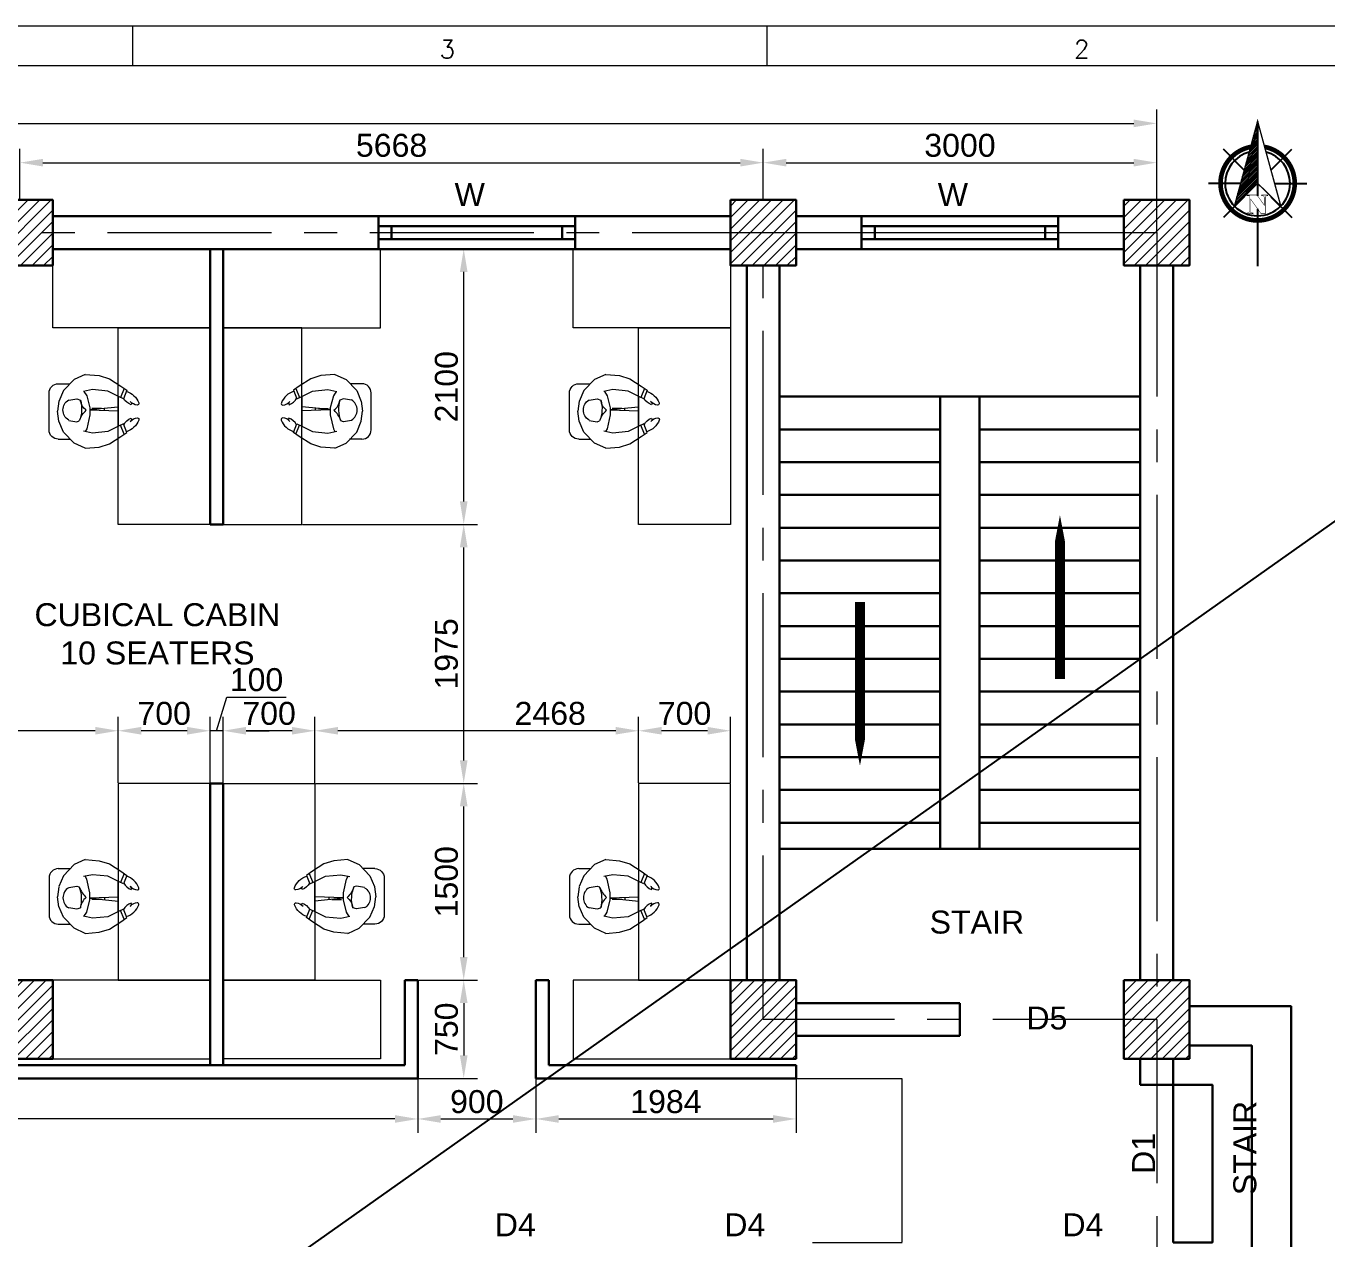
# Model space of a CAD drawing. Header units: millimetres. Extents: x 131588 to 161213, y -145881 to -124325.
# Drawn here: x 145288 to 155208, y -133575 to -124325 of the extents above; entities that cross this region are included whole.
import ezdxf
from ezdxf.enums import TextEntityAlignment as Align

# ---------------------------------------------------------------- set-up
doc = ezdxf.new("R2010")
doc.units = ezdxf.units.MM
doc.header["$MEASUREMENT"] = 0
doc.linetypes.add('CENTER', pattern=[2, 1.25, -0.25, 0.25, -0.25])
doc.layers.get('0').update_dxf_attribs({"color": 255, "lineweight": 25})
for name, color, linetype, lineweight in [('AM_5', 3, 'Continuous', 15), ('CEN-1', 1, 'CENTER', 18), ('DIM', 7, 'Continuous', 20), ('DIMLINE', 10, 'Continuous', 18), ('MAIN', 3, 'Continuous', 30), ('MAIN-4', 6, 'Continuous', 30), ('SEC', 253, 'Continuous', 15), ('TEXT', 4, 'Continuous', 13), ('TEXT-1', 7, 'Continuous', 20)]:
    doc.layers.add(name, color=color, linetype=linetype, lineweight=lineweight)
doc.layers.add('ceco.net 1', color=7, linetype='Continuous')
doc.layers.add('H', color=7, linetype='Continuous')
doc.styles.add('ROMANS', font='romans.shx')
doc.styles.get("Standard").update_dxf_attribs({"font": ''})
doc.styles.get('Standard').set_extended_font_data('Arial')
doc.dimstyles.new('DIM-50', dxfattribs={"dimscale": 50, "dimtxt": 2.5, "dimasz": 2.5, "dimexe": 1.5, "dimexo": 0.05, "dimgap": 0.6, "dimtad": 1, "dimzin": 9, "dimdsep": 46, "dimtxsty": 'Standard', "dimcen": 0, "dimclrd": 32, "dimclre": 32, "dimadec": 0, "dimazin": 0, "dimtp": 0.1, "dimtm": 0.1, "dimtfac": 0.71, "dimtofl": 0, "dimtmove": 1, "dimatfit": 3, "dimfxl": 1, "dimtolj": 1, "dimtzin": 7, "dimlwd": -1, "dimlwe": -1, "dimarcsym": 1})
doc.dimstyles.new('DIM-50$0', dxfattribs={"dimscale": 50, "dimtxt": 2.5, "dimasz": 2.5, "dimexe": 1.5, "dimexo": 0.05, "dimgap": 0.6, "dimtad": 1, "dimzin": 9, "dimdsep": 46, "dimtxsty": 'Standard', "dimcen": 0, "dimclrd": 32, "dimclre": 32, "dimadec": 0, "dimazin": 0, "dimtp": 0.1, "dimtm": 0.1, "dimtfac": 0.71, "dimtofl": 0, "dimtmove": 1, "dimatfit": 3, "dimfxl": 1, "dimtolj": 1, "dimtzin": 7, "dimlwd": -1, "dimlwe": -1, "dimarcsym": 1})

# ---------------------------------------------------------------- blocks, each defined once
blk = doc.blocks.new('rr')
at = {"layer": 'TEXT', "color": 7}
for p, q in [((298235, -105548.2), (298149.9, -105587.7)), ((298235, -105548.2), (298341.6, -105557.9)), ((298029.1, -105617.9), (298123, -105617.9)), ((298149.9, -105587.7), (298068.3, -105672.4)), ((298341.6, -105557.9), (298418.6, -105581.4)), ((298418.6, -105581.4), (298506.5, -105637.9)), ((298506.5, -105637.9), (298550.5, -105669.3)), ((297958.6, -105688.4), (297958.6, -105970.4)), ((298068.3, -105672.4), (298033.7, -105754.1)), ((298289.8, -105664.6), (298220.6, -105678.7)), ((298246.6, -105697.8), (298234.7, -105675.9)), ((298270.2, -105803), (298246.6, -105697.8)), ((298406, -105675.6), (298289.8, -105664.6)), ((298487.7, -105716.4), (298406, -105675.6)), ((298486.5, -105944.6), (298486.5, -105715.8)), ((298525.4, -105733.7), (298487.7, -105716.4)), ((298532, -105656.1), (298504, -105723.9)), ((298550.5, -105669.3), (298525.4, -105733.7)), ((298033.7, -105756.4), (298023.5, -105832.5)), ((298033.7, -105908.6), (298023.5, -105832.5)), ((298108.2, -105761), (298170.1, -105750.9)), ((298170.1, -105750.9), (298189.2, -105757.2)), ((298270.2, -105856.3), (298270.2, -105803)), ((298270.2, -105841.1), (298486.5, -105833.1)), ((298270.2, -105843.2), (298486.5, -105865.6)), ((298381.6, -105837), (298381.6, -105854.8)), ((298068.3, -105987.9), (298033.7, -105906.3)), ((298108.2, -105915.2), (298170.1, -105925.3)), ((298170.1, -105925.3), (298197.6, -105916.1)), ((298246.6, -105948.9), (298270.2, -105856.3)), ((298358.6, -105852.9), (298285, -105852.9)), ((298487.7, -105944), (298406, -105984.8)), ((298525.4, -105926.7), (298487.7, -105944)), ((298532, -106004.3), (298504, -105936.5)), ((298550.5, -105991.1), (298525.4, -105926.7)), ((298029.1, -106040.8), (298117, -106040.8)), ((298150, -106072.7), (298068.3, -105987.9)), ((298289.8, -105995.8), (298220.6, -105981.7)), ((298224.9, -105982.5), (298246.6, -105948.9)), ((298406, -105984.8), (298289.8, -105995.8)), ((298418.6, -106079), (298506.5, -106022.5)), ((298506.5, -106022.5), (298550.5, -105991.1)), ((298235, -106112.1), (298150, -106072.7)), ((298235, -106112.1), (298341.6, -106102.5)), ((298341.6, -106102.5), (298418.6, -106079))]:
    blk.add_line(p, q, dxfattribs=at)
for centre, major_axis, start_param, end_param in [((298029.1, -105688.4), (49.8, 49.8), 0.785398, 2.356194), ((298619.9, -105679.3), (73.6, 73.6), 2.838638, 3.585677), ((298505.1, -105816.7), (104.9, 104.9), -0.421869, 0.489767), ((298154.8, -105840.4), (63.7, -63.7), 2.898963, 4.955018), ((297965.9, -105848.8), (170.6, 170.6), -1.068373, -0.39635), ((298370.9, -105697.4), (135.1, 135.1), 2.703582, 3.183333), ((298314.8, -105930.8), (83.5, 83.5), 1.454362, 2.231901), ((298571.7, -105768), (11.6, 11.6), -1.392775, 0.371356), ((298637.4, -105702), (55.2, 55.2), 3.067512, 3.856448), ((298632.8, -105768.2), (8.31, 8.31), 3.856448, 5.861316), ((298619, -105978.6), (73.6, -73.6), 2.697508, 3.444547), ((298504.2, -105841.1), (104.9, -104.9), 5.793418, 6.705054), ((298636.5, -105955.9), (55.2, -55.2), 2.426738, 3.215673), ((298570.7, -105889.9), (11.6, -11.6), 5.911829, 7.67596), ((298631.8, -105889.7), (8.31, -8.31), 0.421869, 2.426738), ((298029.1, -105970.4), (49.8, -49.8), 3.926991, 5.497787)]:
    blk.add_ellipse(centre, major_axis=major_axis, ratio=1, start_param=start_param, end_param=end_param, dxfattribs=at)
blk = doc.blocks.new('*D451')
at = {"layer": 'Defpoints', "color": 0, "ltscale": 100, "transparency": 16777216}
for p in [(150909.6, -125367.5), (145241.6, -125651.1), (150909.6, -125651.1)]:
    blk.add_point(p, dxfattribs=at)
at = {"layer": 'DIMLINE', "color": 32, "linetype": 'ByBlock', "ltscale": 100, "transparency": 16777216}
for p, q in [((145241.6, -125647.6), (145241.6, -125262.5)), ((150909.6, -125647.6), (150909.6, -125262.5)), ((145416.6, -125367.5), (150734.6, -125367.5))]:
    blk.add_line(p, q, dxfattribs=at)
at = {"layer": 'DIMLINE', "color": 32, "ltscale": 100, "transparency": 16777216}
for points in [[(145416.6, -125338.3), (145416.6, -125396.6), (145241.6, -125367.5)], [(150734.6, -125338.3), (150734.6, -125396.6), (150909.6, -125367.5)]]:
    blk.add_solid(points, dxfattribs=at)
at = {"layer": 'DIMLINE', "color": 0, "ltscale": 100, "transparency": 16777216, "insert": (148075.6, -125236.1), "char_height": 175, "attachment_point": 5}
blk.add_mtext('\\A1;5668', dxfattribs=at)
blk = doc.blocks.new('*D452')
at = {"layer": 'Defpoints', "color": 0, "ltscale": 100, "transparency": 16777216}
for p in [(153909.6, -125367.5), (150909.6, -125651.1), (153909.6, -125651.1)]:
    blk.add_point(p, dxfattribs=at)
at = {"layer": 'DIMLINE', "color": 32, "linetype": 'ByBlock', "ltscale": 100, "transparency": 16777216}
for p, q in [((150909.6, -125647.6), (150909.6, -125262.5)), ((153909.6, -125647.6), (153909.6, -125262.5)), ((151084.6, -125367.5), (153734.6, -125367.5))]:
    blk.add_line(p, q, dxfattribs=at)
at = {"layer": 'DIMLINE', "color": 32, "ltscale": 100, "transparency": 16777216}
for points in [[(151084.6, -125338.3), (151084.6, -125396.6), (150909.6, -125367.5)], [(153734.6, -125338.3), (153734.6, -125396.6), (153909.6, -125367.5)]]:
    blk.add_solid(points, dxfattribs=at)
at = {"layer": 'DIMLINE', "color": 0, "ltscale": 100, "transparency": 16777216, "insert": (152409.6, -125236.1), "char_height": 175, "attachment_point": 5}
blk.add_mtext('\\A1;3000', dxfattribs=at)
blk = doc.blocks.new('A4 SHEET')
at = {"layer": 'DIM'}
for p, q in [((15345.06, 1232.71), (13489.34, 1232.71)), ((14417.2, 1232.71), (14417.2, 1213.41)), ((14726.49, 1232.71), (14726.49, 1213.41)), ((13509.22, 1213.41), (15322.97, 1213.41))]:
    blk.add_line(p, q, dxfattribs=at)
at = {"layer": 'DIM', "style": 'ROMANS'}
for s, p in [('3', (14566.9, 1214.33)), ('2', (14876.18, 1214.33))]:
    blk.add_text(s, height=8.84, dxfattribs=at).set_placement(p, align=Align.BOTTOM_LEFT)
blk = doc.blocks.new('*D470')
at = {"layer": 'Defpoints', "color": 0, "ltscale": 100, "transparency": 16777216}
for p in [(153909.6, -125068.1), (133909.6, -125901.1), (153909.6, -125901.1)]:
    blk.add_point(p, dxfattribs=at)
at = {"layer": 'DIMLINE', "color": 32, "linetype": 'ByBlock', "ltscale": 100, "transparency": 16777216}
for p, q in [((133909.6, -125897.6), (133909.6, -124963.1)), ((153909.6, -125897.6), (153909.6, -124963.1)), ((134084.6, -125068.1), (153734.6, -125068.1))]:
    blk.add_line(p, q, dxfattribs=at)
at = {"layer": 'DIMLINE', "color": 32, "ltscale": 100, "transparency": 16777216}
for points in [[(134084.6, -125038.9), (134084.6, -125097.2), (133909.6, -125068.1)], [(153734.6, -125038.9), (153734.6, -125097.2), (153909.6, -125068.1)]]:
    blk.add_solid(points, dxfattribs=at)
at = {"layer": 'DIMLINE', "color": 0, "ltscale": 100, "transparency": 16777216, "insert": (143909.6, -124936.7), "char_height": 175, "attachment_point": 5}
blk.add_mtext('\\A1;20000', dxfattribs=at)
blk = doc.blocks.new('*X448')
at = {"color": 0}
for p, q in [((147.35, -409.49), (147.62, -409.23)), ((147.55, -408.76), (147.62, -408.7)), ((146.36, -413.14), (147.62, -411.88)), ((146.55, -412.41), (147.62, -411.35)), ((146.75, -411.68), (147.62, -410.82)), ((146.95, -410.95), (147.62, -410.29)), ((147.15, -410.22), (147.62, -409.76)), ((145.16, -417.52), (147.62, -415.06)), ((145.36, -416.79), (147.62, -414.53)), ((145.56, -416.06), (147.62, -414)), ((145.76, -415.33), (147.62, -413.47)), ((145.96, -414.6), (147.62, -412.94)), ((146.16, -413.87), (147.62, -412.41)), ((144.16, -421.17), (147.62, -417.71)), ((144.36, -420.44), (147.62, -417.18)), ((144.56, -419.71), (147.62, -416.65)), ((144.76, -418.98), (147.62, -416.12)), ((144.96, -418.25), (147.62, -415.59)), ((143.16, -424.82), (147.62, -420.36)), ((143.36, -424.09), (147.62, -419.83)), ((143.56, -423.36), (147.62, -419.3)), ((143.76, -422.63), (147.62, -418.77)), ((143.96, -421.9), (147.62, -418.24)), ((142.76, -426.28), (147.62, -421.42)), ((142.96, -425.55), (147.62, -420.89))]:
    blk.add_line(p, q, dxfattribs=at)
blk = doc.blocks.new('*D489')
at = {"layer": 'Defpoints', "color": 0, "ltscale": 100, "transparency": 16777216}
for p in [(148275.6, -132351.1), (149175.6, -132351.1), (149175.6, -132660.2)]:
    blk.add_point(p, dxfattribs=at)
at = {"layer": 'DIMLINE', "color": 32, "linetype": 'ByBlock', "ltscale": 100, "transparency": 16777216}
for p, q in [((148275.6, -132354.6), (148275.6, -132765.2)), ((149175.6, -132354.6), (149175.6, -132765.2)), ((148450.6, -132660.2), (149000.6, -132660.2))]:
    blk.add_line(p, q, dxfattribs=at)
at = {"layer": 'DIMLINE', "color": 32, "ltscale": 100, "transparency": 16777216}
for points in [[(148450.6, -132631.1), (148450.6, -132689.4), (148275.6, -132660.2)], [(149000.6, -132631.1), (149000.6, -132689.4), (149175.6, -132660.2)]]:
    blk.add_solid(points, dxfattribs=at)
at = {"layer": 'DIMLINE', "color": 0, "ltscale": 100, "transparency": 16777216, "insert": (148725.6, -132528.9), "char_height": 175, "attachment_point": 5}
blk.add_mtext('\\A1;900', dxfattribs=at)
blk = doc.blocks.new('*D493')
at = {"layer": 'Defpoints', "color": 0, "ltscale": 100, "transparency": 16777216}
for p in [(148275.6, -131601.1), (148275.6, -132351.1), (148625.7, -132351.1)]:
    blk.add_point(p, dxfattribs=at)
at = {"layer": 'DIMLINE', "color": 32, "linetype": 'ByBlock', "ltscale": 100, "transparency": 16777216}
for p, q in [((148279.1, -131601.1), (148730.7, -131601.1)), ((148625.7, -131776.1), (148625.7, -132176.1)), ((148279.1, -132351.1), (148730.7, -132351.1))]:
    blk.add_line(p, q, dxfattribs=at)
at = {"layer": 'DIMLINE', "color": 32, "ltscale": 100, "transparency": 16777216}
for points in [[(148596.5, -131776.1), (148654.8, -131776.1), (148625.7, -131601.1)], [(148596.5, -132176.1), (148654.8, -132176.1), (148625.7, -132351.1)]]:
    blk.add_solid(points, dxfattribs=at)
at = {"layer": 'DIMLINE', "color": 0, "ltscale": 100, "transparency": 16777216, "insert": (148494.3, -131976.1), "char_height": 175, "attachment_point": 5, "rotation": 90}
blk.add_mtext('\\A1;750', dxfattribs=at)
blk = doc.blocks.new('*D494')
at = {"layer": 'Defpoints', "color": 0, "ltscale": 100, "transparency": 16777216}
for p in [(149175.6, -132351.1), (151159.6, -132351.1), (151159.6, -132660.2)]:
    blk.add_point(p, dxfattribs=at)
at = {"layer": 'DIMLINE', "color": 32, "linetype": 'ByBlock', "ltscale": 100, "transparency": 16777216}
for p, q in [((149175.6, -132354.6), (149175.6, -132765.2)), ((151159.6, -132354.6), (151159.6, -132765.2)), ((149350.6, -132660.2), (150984.6, -132660.2))]:
    blk.add_line(p, q, dxfattribs=at)
at = {"layer": 'DIMLINE', "color": 32, "ltscale": 100, "transparency": 16777216}
for points in [[(149350.6, -132631.1), (149350.6, -132689.4), (149175.6, -132660.2)], [(150984.6, -132631.1), (150984.6, -132689.4), (151159.6, -132660.2)]]:
    blk.add_solid(points, dxfattribs=at)
at = {"layer": 'DIMLINE', "color": 0, "ltscale": 100, "transparency": 16777216, "insert": (150167.6, -132528.9), "char_height": 175, "attachment_point": 5}
blk.add_mtext('\\A1;1984', dxfattribs=at)
blk = doc.blocks.new('*D495')
at = {"layer": 'Defpoints', "color": 0, "ltscale": 100, "transparency": 16777216}
for p in [(141025.6, -132353.3), (148275.6, -132351.1), (141025.6, -132660.2)]:
    blk.add_point(p, dxfattribs=at)
at = {"layer": 'DIMLINE', "color": 32, "linetype": 'ByBlock', "ltscale": 100, "transparency": 16777216}
for p, q in [((141025.6, -132356.8), (141025.6, -132765.2)), ((148275.6, -132354.6), (148275.6, -132765.2)), ((148100.6, -132660.2), (141200.6, -132660.2))]:
    blk.add_line(p, q, dxfattribs=at)
at = {"layer": 'DIMLINE', "color": 32, "ltscale": 100, "transparency": 16777216}
for points in [[(141200.6, -132631.1), (141200.6, -132689.4), (141025.6, -132660.2)], [(148100.6, -132631.1), (148100.6, -132689.4), (148275.6, -132660.2)]]:
    blk.add_solid(points, dxfattribs=at)
at = {"layer": 'DIMLINE', "color": 0, "ltscale": 100, "transparency": 16777216, "insert": (144650.6, -132528.9), "char_height": 175, "attachment_point": 5}
blk.add_mtext('\\A1;7250', dxfattribs=at)
blk = doc.blocks.new('*D497')
at = {"layer": 'Defpoints', "color": 0, "ltscale": 100, "transparency": 16777216}
for p in [(149959.6, -129699.7), (149959.6, -130101.1), (150659.6, -130101.1)]:
    blk.add_point(p, dxfattribs=at)
at = {"layer": 'DIMLINE', "color": 32, "linetype": 'ByBlock', "ltscale": 100, "transparency": 16777216}
for p, q in [((149959.6, -130097.6), (149959.6, -129594.7)), ((150659.6, -130097.6), (150659.6, -129594.7)), ((150484.6, -129699.7), (150134.6, -129699.7))]:
    blk.add_line(p, q, dxfattribs=at)
at = {"layer": 'DIMLINE', "color": 32, "ltscale": 100, "transparency": 16777216}
for points in [[(150134.6, -129670.5), (150134.6, -129728.8), (149959.6, -129699.7)], [(150484.6, -129670.5), (150484.6, -129728.8), (150659.6, -129699.7)]]:
    blk.add_solid(points, dxfattribs=at)
at = {"layer": 'DIMLINE', "color": 0, "ltscale": 100, "transparency": 16777216, "insert": (150309.6, -129568.3), "char_height": 175, "attachment_point": 5}
blk.add_mtext('\\A1;700', dxfattribs=at)
blk = doc.blocks.new('*D498')
at = {"layer": 'Defpoints', "color": 0, "ltscale": 100, "transparency": 16777216}
for p in [(147491.6, -129699.7), (147491.6, -130101.1), (149959.6, -130101.1)]:
    blk.add_point(p, dxfattribs=at)
at = {"layer": 'DIMLINE', "color": 32, "linetype": 'ByBlock', "ltscale": 100, "transparency": 16777216}
for p, q in [((147491.6, -130097.6), (147491.6, -129594.7)), ((149959.6, -130097.6), (149959.6, -129594.7)), ((149784.6, -129699.7), (147666.6, -129699.7))]:
    blk.add_line(p, q, dxfattribs=at)
at = {"layer": 'DIMLINE', "color": 32, "ltscale": 100, "transparency": 16777216}
for points in [[(147666.6, -129670.5), (147666.6, -129728.8), (147491.6, -129699.7)], [(149784.6, -129670.5), (149784.6, -129728.8), (149959.6, -129699.7)]]:
    blk.add_solid(points, dxfattribs=at)
at = {"layer": 'DIMLINE', "color": 0, "ltscale": 100, "transparency": 16777216, "insert": (149285.1, -129568.3), "char_height": 175, "attachment_point": 5}
blk.add_mtext('\\A1;2468', dxfattribs=at)
blk = doc.blocks.new('*D499')
at = {"layer": 'Defpoints', "color": 0, "ltscale": 100, "transparency": 16777216}
for p in [(146791.6, -129699.7), (146791.6, -130101.1), (147491.6, -130101.1)]:
    blk.add_point(p, dxfattribs=at)
at = {"layer": 'DIMLINE', "color": 32, "linetype": 'ByBlock', "ltscale": 100, "transparency": 16777216}
for p, q in [((146791.6, -130097.6), (146791.6, -129594.7)), ((147491.6, -130097.6), (147491.6, -129594.7)), ((147316.6, -129699.7), (146966.6, -129699.7))]:
    blk.add_line(p, q, dxfattribs=at)
at = {"layer": 'DIMLINE', "color": 32, "ltscale": 100, "transparency": 16777216}
for points in [[(146966.6, -129670.5), (146966.6, -129728.8), (146791.6, -129699.7)], [(147316.6, -129670.5), (147316.6, -129728.8), (147491.6, -129699.7)]]:
    blk.add_solid(points, dxfattribs=at)
at = {"layer": 'DIMLINE', "color": 0, "ltscale": 100, "transparency": 16777216, "insert": (147141.6, -129568.3), "char_height": 175, "attachment_point": 5}
blk.add_mtext('\\A1;700', dxfattribs=at)
blk = doc.blocks.new('*D500')
at = {"layer": 'Defpoints', "color": 0, "ltscale": 100, "transparency": 16777216}
for p in [(146691.6, -129699.7), (146691.6, -130101.1), (146791.6, -130101.1)]:
    blk.add_point(p, dxfattribs=at)
at = {"layer": 'DIMLINE', "color": 32, "linetype": 'ByBlock', "ltscale": 100, "transparency": 16777216}
for p, q in [((146741.6, -129699.7), (146818.8, -129442.3)), ((146818.8, -129442.3), (147272.4, -129442.3)), ((146691.6, -130097.6), (146691.6, -129594.7)), ((146791.6, -130097.6), (146791.6, -129594.7)), ((146516.6, -129699.7), (146341.6, -129699.7)), ((146791.6, -129699.7), (146691.6, -129699.7)), ((146791.6, -129699.7), (146691.6, -129699.7)), ((146966.6, -129699.7), (147141.6, -129699.7))]:
    blk.add_line(p, q, dxfattribs=at)
at = {"layer": 'DIMLINE', "color": 32, "ltscale": 100, "transparency": 16777216}
for points in [[(146516.6, -129670.5), (146516.6, -129728.8), (146691.6, -129699.7)], [(146966.6, -129670.5), (146966.6, -129728.8), (146791.6, -129699.7)]]:
    blk.add_solid(points, dxfattribs=at)
at = {"layer": 'DIMLINE', "color": 0, "ltscale": 100, "transparency": 16777216, "insert": (147045.6, -129311), "char_height": 175, "attachment_point": 5}
blk.add_mtext('\\A1;100', dxfattribs=at)
blk = doc.blocks.new('*D501')
at = {"layer": 'Defpoints', "color": 0, "ltscale": 100, "transparency": 16777216}
for p in [(145991.6, -129699.7), (145991.6, -130101.1), (146691.6, -130101.1)]:
    blk.add_point(p, dxfattribs=at)
at = {"layer": 'DIMLINE', "color": 32, "linetype": 'ByBlock', "ltscale": 100, "transparency": 16777216}
for p, q in [((145991.6, -130097.6), (145991.6, -129594.7)), ((146691.6, -130097.6), (146691.6, -129594.7)), ((146516.6, -129699.7), (146166.6, -129699.7))]:
    blk.add_line(p, q, dxfattribs=at)
at = {"layer": 'DIMLINE', "color": 32, "ltscale": 100, "transparency": 16777216}
for points in [[(146166.6, -129670.5), (146166.6, -129728.8), (145991.6, -129699.7)], [(146516.6, -129670.5), (146516.6, -129728.8), (146691.6, -129699.7)]]:
    blk.add_solid(points, dxfattribs=at)
at = {"layer": 'DIMLINE', "color": 0, "ltscale": 100, "transparency": 16777216, "insert": (146341.6, -129568.3), "char_height": 175, "attachment_point": 5}
blk.add_mtext('\\A1;700', dxfattribs=at)
blk = doc.blocks.new('*D502')
at = {"layer": 'Defpoints', "color": 0, "ltscale": 100, "transparency": 16777216}
for p in [(143525.6, -129699.7), (143525.6, -130101.1), (145991.6, -130101.1)]:
    blk.add_point(p, dxfattribs=at)
at = {"layer": 'DIMLINE', "color": 32, "linetype": 'ByBlock', "ltscale": 100, "transparency": 16777216}
for p, q in [((143525.6, -130097.6), (143525.6, -129594.7)), ((145991.6, -130097.6), (145991.6, -129594.7)), ((145816.6, -129699.7), (143700.6, -129699.7))]:
    blk.add_line(p, q, dxfattribs=at)
at = {"layer": 'DIMLINE', "color": 32, "ltscale": 100, "transparency": 16777216}
for points in [[(143700.6, -129670.5), (143700.6, -129728.8), (143525.6, -129699.7)], [(145816.6, -129670.5), (145816.6, -129728.8), (145991.6, -129699.7)]]:
    blk.add_solid(points, dxfattribs=at)
at = {"layer": 'DIMLINE', "color": 0, "ltscale": 100, "transparency": 16777216, "insert": (144758.6, -129568.3), "char_height": 175, "attachment_point": 5}
blk.add_mtext('\\A1;2466', dxfattribs=at)
blk = doc.blocks.new('*D509')
at = {"layer": 'Defpoints', "color": 0, "ltscale": 100, "transparency": 16777216}
for p in [(147491.6, -130101.1), (148625.7, -130101.1), (148275.6, -131601.1)]:
    blk.add_point(p, dxfattribs=at)
at = {"layer": 'DIMLINE', "color": 32, "linetype": 'ByBlock', "ltscale": 100, "transparency": 16777216}
for p, q in [((147495.1, -130101.1), (148730.7, -130101.1)), ((148625.7, -131426.1), (148625.7, -130276.1)), ((148279.1, -131601.1), (148730.7, -131601.1))]:
    blk.add_line(p, q, dxfattribs=at)
at = {"layer": 'DIMLINE', "color": 32, "ltscale": 100, "transparency": 16777216}
for points in [[(148596.5, -130276.1), (148654.8, -130276.1), (148625.7, -130101.1)], [(148596.5, -131426.1), (148654.8, -131426.1), (148625.7, -131601.1)]]:
    blk.add_solid(points, dxfattribs=at)
at = {"layer": 'DIMLINE', "color": 0, "ltscale": 100, "transparency": 16777216, "insert": (148494.3, -130851.1), "char_height": 175, "attachment_point": 5, "rotation": 90}
blk.add_mtext('\\A1;1500', dxfattribs=at)
blk = doc.blocks.new('*D510')
at = {"layer": 'Defpoints', "color": 0, "ltscale": 100, "transparency": 16777216}
for p in [(147391.6, -128126.1), (148625.7, -128126.1), (147491.6, -130101.1)]:
    blk.add_point(p, dxfattribs=at)
at = {"layer": 'DIMLINE', "color": 32, "linetype": 'ByBlock', "ltscale": 100, "transparency": 16777216}
for p, q in [((147395.1, -128126.1), (148730.7, -128126.1)), ((148625.7, -129926.1), (148625.7, -128301.1)), ((147495.1, -130101.1), (148730.7, -130101.1))]:
    blk.add_line(p, q, dxfattribs=at)
at = {"layer": 'DIMLINE', "color": 32, "ltscale": 100, "transparency": 16777216}
for points in [[(148596.5, -128301.1), (148654.8, -128301.1), (148625.7, -128126.1)], [(148596.5, -129926.1), (148654.8, -129926.1), (148625.7, -130101.1)]]:
    blk.add_solid(points, dxfattribs=at)
at = {"layer": 'DIMLINE', "color": 0, "ltscale": 100, "transparency": 16777216, "insert": (148494.3, -129113.6), "char_height": 175, "attachment_point": 5, "rotation": 90}
blk.add_mtext('\\A1;1975', dxfattribs=at)
blk = doc.blocks.new('*D511')
at = {"layer": 'Defpoints', "color": 0, "ltscale": 100, "transparency": 16777216}
for p in [(147991.6, -126026.1), (148625.7, -126026.1), (147391.6, -128126.1)]:
    blk.add_point(p, dxfattribs=at)
at = {"layer": 'DIMLINE', "color": 32, "linetype": 'ByBlock', "ltscale": 100, "transparency": 16777216}
for p, q in [((147995.1, -126026.1), (148730.7, -126026.1)), ((148625.7, -127951.1), (148625.7, -126201.1)), ((147395.1, -128126.1), (148730.7, -128126.1))]:
    blk.add_line(p, q, dxfattribs=at)
at = {"layer": 'DIMLINE', "color": 32, "ltscale": 100, "transparency": 16777216}
for points in [[(148596.5, -126201.1), (148654.8, -126201.1), (148625.7, -126026.1)], [(148596.5, -127951.1), (148654.8, -127951.1), (148625.7, -128126.1)]]:
    blk.add_solid(points, dxfattribs=at)
at = {"layer": 'DIMLINE', "color": 0, "ltscale": 100, "transparency": 16777216, "insert": (148494.3, -127076.1), "char_height": 175, "attachment_point": 5, "rotation": 90}
blk.add_mtext('\\A1;2100', dxfattribs=at)
blk = doc.blocks.new('*D585')
at = {"layer": 'AM_5', "color": 32, "linetype": 'ByBlock', "transparency": 16777216}
for p, q in [((151159.6, -132351.1), (151968.1, -132351.1)), ((151966.6, -132353.6), (151966.6, -133598.6)), ((151284.6, -133601.1), (151968.1, -133601.1))]:
    blk.add_line(p, q, dxfattribs=at)
at = {"layer": 'AM_5', "color": 32, "transparency": 16777216}
for points in [[(151966.1, -132353.6), (151967, -132353.6), (151966.6, -132351.1)], [(151966.1, -133598.6), (151967, -133598.6), (151966.6, -133601.1)]]:
    blk.add_solid(points, dxfattribs=at)
at = {"layer": 'Defpoints', "color": 0, "transparency": 16777216}
for p in [(151159.6, -132351.1), (151284.6, -133601.1), (151966.6, -133601.1)]:
    blk.add_point(p, dxfattribs=at)
at = {"layer": 'AM_5', "color": 0, "transparency": 16777216, "insert": (151964.7, -132976.1), "char_height": 2.5, "attachment_point": 5, "rotation": 90}
blk.add_mtext('\\A1;1250', dxfattribs=at)

msp = doc.modelspace()

# ---------------------------------------------------------------- hatches: boundary and pattern name
at = {"layer": 'SEC', "ltscale": 100}
h = msp.add_hatch(dxfattribs=at)
h.set_pattern_fill('ANSI31', color=8, scale=500)
h.set_pattern_definition([(45, (77774.82, -106736.33), (-44.194174, 44.194174), [])])
h.paths.add_polyline_path([(144991.578, -125651.052), (145491.578, -125651.052), (145491.578, -126151.052), (144991.578, -126151.052)])
h = msp.add_hatch(dxfattribs=at)
h.set_pattern_fill('ANSI31', color=8, scale=500)
h.set_pattern_definition([(45, (83442.82, -106736.33), (-44.194174, 44.194174), [])])
h.paths.add_polyline_path([(150659.578, -125651.052), (151159.578, -125651.052), (151159.578, -126151.052), (150659.578, -126151.052)])
h = msp.add_hatch(dxfattribs=at)
h.set_pattern_fill('ANSI31', color=8, scale=500)
h.set_pattern_definition([(45, (86442.82, -106736.33), (-44.194174, 44.194174), [])])
h.paths.add_polyline_path([(153659.578, -125651.052), (154159.578, -125651.052), (154159.578, -126151.052), (153659.578, -126151.052)])
h = msp.add_hatch(dxfattribs=at)
h.set_pattern_fill('ANSI31', color=8, scale=500)
h.set_pattern_definition([(45, (77774.82, -112736.33), (-44.194174, 44.194174), [])])
h.paths.add_polyline_path([(144991.578, -131601.052), (145491.578, -131601.052), (145491.578, -132201.052), (144991.578, -132201.052)])
h = msp.add_hatch(dxfattribs=at)
h.set_pattern_fill('ANSI31', color=8, scale=500)
h.set_pattern_definition([(45, (83442.82, -112736.33), (-44.194174, 44.194174), [])])
h.paths.add_polyline_path([(150659.578, -131601.052), (151159.578, -131601.052), (151159.578, -132201.052), (150659.578, -132201.052)])
h = msp.add_hatch(dxfattribs=at)
h.set_pattern_fill('ANSI31', color=8, scale=500)
h.set_pattern_definition([(45, (86442.82, -112736.33), (-44.194174, 44.194174), [])])
h.paths.add_polyline_path([(153659.578, -131601.052), (154159.578, -131601.052), (154159.578, -132201.052), (153659.578, -132201.052)])

# ---------------------------------------------------------------- linework, layer by layer
at = {"layer": 'ceco.net 1'}
for p, q in [((154679.41, -125052.24), (154679.41, -125621.482)), ((154577.783, -125423.658), (154418.829, -125264.703)), ((154781.037, -125423.658), (154939.992, -125264.703)), ((154549.899, -125525.285), (154303.796, -125525.285)), ((154808.922, -125525.285), (155055.025, -125525.285)), ((154577.783, -125626.912), (154418.829, -125785.866)), ((154781.037, -125626.912), (154939.992, -125785.866)), ((154679.41, -125719.552), (154679.41, -126155.769))]:
    msp.add_line(p, q, dxfattribs=at)
for points, const_width in [([(154502.076, -125700.592), (154679.41, -125052.24), (154856.255, -125698.556), (154679.41, -125525.285), (154502.076, -125700.592)], 10.611), ([(154624.612, -125735.094), (154624.612, -125737.503), (154624.797, -125739.913), (154625.168, -125741.952), (154625.538, -125743.62), (154626.094, -125745.288), (154626.65, -125746.585), (154627.392, -125747.512), (154628.133, -125748.254), (154629.06, -125748.81), (154630.357, -125749.18), (154631.84, -125749.736), (154633.694, -125750.107), (154635.918, -125750.478), (154638.328, -125750.849), (154641.108, -125751.034), (154644.074, -125751.034), (154644.074, -125756.594), (154596.809, -125756.594), (154596.809, -125751.034), (154598.106, -125751.034), (154600.701, -125751.034), (154603.111, -125750.849), (154605.335, -125750.478), (154607.374, -125750.107), (154609.042, -125749.736), (154610.525, -125749.18), (154611.822, -125748.81), (154612.749, -125748.254), (154613.676, -125747.512), (154614.602, -125746.585), (154615.344, -125745.288), (154615.9, -125743.805), (154616.456, -125741.952), (154616.827, -125740.098), (154617.012, -125737.874), (154617.012, -125735.65), (154617.012, -125619.433), (154596.809, -125619.433), (154596.809, -125613.872), (154673.915, -125613.872), (154730.263, -125691.906), (154730.263, -125636.3), (154730.263, -125633.705), (154730.077, -125631.481), (154729.707, -125629.442), (154729.336, -125627.589), (154728.965, -125625.92), (154728.224, -125624.623), (154727.668, -125623.696), (154726.926, -125622.955), (154725.814, -125622.213), (154724.332, -125621.472), (154722.663, -125620.916), (154720.81, -125620.36), (154718.586, -125619.989), (154716.176, -125619.618), (154713.581, -125619.433), (154710.801, -125619.433), (154710.245, -125619.433), (154710.245, -125613.872), (154757.51, -125613.872), (154757.51, -125619.433), (154756.027, -125619.433), (154753.432, -125619.433), (154751.208, -125619.618), (154748.984, -125619.989), (154746.945, -125620.36), (154745.276, -125620.731), (154743.794, -125621.287), (154742.496, -125621.843), (154741.569, -125622.399), (154740.828, -125623.326), (154740.087, -125624.438), (154739.531, -125625.92), (154738.974, -125627.403), (154738.604, -125629.257), (154738.233, -125631.481), (154738.048, -125633.705), (154738.048, -125636.3), (154738.048, -125756.594), (154705.982, -125756.594), (154624.612, -125643.158), (154624.612, -125735.094), (154624.612, -125735.094)], 3.537)]:
    msp.add_lwpolyline(points, dxfattribs=dict(at, const_width=const_width))
at = {"layer": 'ceco.net 1', "const_width": 35.369}
for points in [[(154396.46, -125525.285, 1), (154962.361, -125525.285, 0.35941495), (154733.028, -125247.46, 1)], [(154625.793, -125247.46, 0.35941495), (154396.46, -125525.285, 1)]]:
    msp.add_lwpolyline(points, format="xyb", dxfattribs=at)
at = {"layer": 'ceco.net 1'}
for start, end in [(105.026959, 180), (360, 74.973041), (180, 360)]:
    msp.add_arc((154679.41, -125525.285), 247.582, start, end, dxfattribs=at)
at = {"layer": 'CEN-1', "ltscale": 1000}
for points in [[(133909.578, -125901.052), (153909.578, -125901.052), (153909.578, -138901.052), (133909.578, -138901.052)], [(150909.578, -125901.052), (153909.578, -125901.052), (153909.578, -131901.052), (150909.578, -131901.052)]]:
    msp.add_lwpolyline(points, close=True, dxfattribs=at)
at = {"layer": 'DIMLINE', "ltscale": 100}
for points in [[(153172.078, -128055.362, 0, 250, 0), (153172.078, -128713.67, 75, 75, 0), (153172.078, -129305.362, 75, 75, 0)], [(151647.078, -129966.971, 0, 250, 0), (151647.078, -129308.663, 75, 75, 0), (151647.078, -128716.971, 75, 75, 0)]]:
    msp.add_lwpolyline(points, format="xyseb", dxfattribs=at)
at = {"layer": 'H', "ltscale": 100}
msp.add_line((131587.724, -144849.794), (160612.243, -124325.313), dxfattribs=at)
at = {"layer": 'MAIN', "color": 5, "ltscale": 100}
for p, q in [((147975.578, -125851.052), (149475.578, -125851.052)), ((151659.578, -125851.052), (153159.578, -125851.052)), ((147975.578, -125951.052), (149475.578, -125951.052)), ((151659.578, -125951.052), (153159.578, -125951.052))]:
    msp.add_line(p, q, dxfattribs=at)
at = {"layer": 'MAIN', "ltscale": 100}
for points in [[(144991.578, -125651.052), (145491.578, -125651.052), (145491.578, -126151.052), (144991.578, -126151.052)], [(150659.578, -125651.052), (151159.578, -125651.052), (151159.578, -126151.052), (150659.578, -126151.052)], [(153659.578, -125651.052), (154159.578, -125651.052), (154159.578, -126151.052), (153659.578, -126151.052)], [(144991.578, -131601.052), (145491.578, -131601.052), (145491.578, -132201.052), (144991.578, -132201.052)], [(150659.578, -131601.052), (151159.578, -131601.052), (151159.578, -132201.052), (150659.578, -132201.052)], [(153659.578, -131601.052), (154159.578, -131601.052), (154159.578, -132201.052), (153659.578, -132201.052)]]:
    msp.add_lwpolyline(points, close=True, dxfattribs=at)
at = {"layer": 'MAIN', "color": 5, "ltscale": 100}
for points in [[(147975.578, -125776.052), (149475.578, -125776.052), (149475.578, -126026.052), (147975.578, -126026.052)], [(151659.578, -125776.052), (153159.578, -125776.052), (153159.578, -126026.052), (151659.578, -126026.052)], [(148075.578, -125851.052), (149375.578, -125851.052), (149375.578, -125951.052), (148075.578, -125951.052)], [(151759.578, -125851.052), (153059.578, -125851.052), (153059.578, -125951.052), (151759.578, -125951.052)]]:
    msp.add_lwpolyline(points, close=True, dxfattribs=at)
at = {"layer": 'MAIN', "color": 0, "lineweight": 20}
for points in [[(145491.578, -126026.052), (146691.578, -126026.052), (146691.578, -126626.052), (145491.578, -126626.052)], [(147991.578, -126026.052), (146791.578, -126026.052), (146791.578, -126626.052), (147991.578, -126626.052)], [(149459.578, -126026.052), (150659.578, -126026.052), (150659.578, -126626.052), (149459.578, -126626.052)], [(146691.578, -126626.052), (146691.578, -128126.052), (145991.578, -128126.052), (145991.578, -126626.052)], [(146791.578, -126626.052), (146791.578, -128126.052), (147391.578, -128126.052), (147391.578, -126626.052)], [(150659.578, -126626.052), (150659.578, -128126.052), (149959.578, -128126.052), (149959.578, -126626.052)], [(146691.578, -131601.052), (146691.578, -130101.052), (145991.578, -130101.052), (145991.578, -131601.052)], [(146791.578, -131601.052), (146791.578, -130101.052), (147491.578, -130101.052), (147491.578, -131601.052)], [(150659.578, -131601.052), (150659.578, -130101.052), (149959.578, -130101.052), (149959.578, -131601.052)], [(145491.578, -132201.052), (146691.578, -132201.052), (146691.578, -131601.052), (145491.578, -131601.052)], [(147991.578, -132201.052), (146791.578, -132201.052), (146791.578, -131601.052), (147991.578, -131601.052)], [(149459.578, -132201.052), (150659.578, -132201.052), (150659.578, -131601.052), (149459.578, -131601.052)]]:
    msp.add_lwpolyline(points, close=True, dxfattribs=at)
at = {"layer": 'MAIN', "color": 6}
for points in [[(146691.578, -126026.052), (146691.578, -128126.052)], [(146791.578, -128126.052), (146791.578, -126026.052)]]:
    msp.add_lwpolyline(points, dxfattribs=at)
at = {"layer": 'MAIN-4', "ltscale": 1000}
for p, q in [((146691.578, -126026.052), (146691.578, -128126.052)), ((146791.578, -126026.052), (146791.578, -128126.052)), ((146691.578, -128126.052), (146791.578, -128126.052)), ((146691.578, -130101.052), (146691.578, -132251.052)), ((146691.578, -130101.052), (146791.578, -130101.052)), ((146791.578, -130101.052), (146791.578, -132251.052)), ((148175.578, -132251.052), (148175.578, -131601.052)), ((148175.578, -131601.052), (148275.578, -131601.052)), ((148275.578, -132351.052), (148275.578, -131601.052)), ((149175.578, -132351.052), (149175.578, -131601.052)), ((149275.578, -131601.052), (149175.578, -131601.052)), ((149275.578, -132251.052), (149275.578, -131601.052)), ((152409.578, -132026.052), (152409.578, -131776.052)), ((141125.578, -132251.052), (148175.578, -132251.052)), ((149275.578, -132251.052), (151159.578, -132251.052)), ((151159.578, -132251.052), (151159.578, -132351.052)), ((141025.578, -132351.052), (148275.578, -132351.052)), ((149175.578, -132351.052), (151159.578, -132351.052)), ((154034.578, -132401.052), (153784.578, -132401.052)), ((154034.578, -132401.052), (154034.578, -133601.052))]:
    msp.add_line(p, q, dxfattribs=at)
at = {"layer": 'MAIN-4', "color": 4, "ltscale": 100}
for p, q in [((151034.578, -127151.052), (153784.578, -127151.052)), ((152259.578, -130601.052), (152259.578, -127151.052)), ((152559.578, -130601.052), (152559.578, -127151.052)), ((151034.578, -127401.052), (152259.578, -127401.052)), ((152559.578, -127401.052), (153784.578, -127401.052)), ((151034.578, -127651.052), (152259.578, -127651.052)), ((152559.578, -127651.052), (153784.578, -127651.052)), ((151034.578, -127901.052), (152259.578, -127901.052)), ((152559.578, -127901.052), (153784.578, -127901.052)), ((151034.578, -128151.052), (152259.578, -128151.052)), ((152559.578, -128151.052), (153784.578, -128151.052)), ((151034.578, -128401.052), (152259.578, -128401.052)), ((152559.578, -128401.052), (153784.578, -128401.052)), ((151034.578, -128651.052), (152259.578, -128651.052)), ((152559.578, -128651.052), (153784.578, -128651.052)), ((151034.578, -128901.052), (152259.578, -128901.052)), ((152559.578, -128901.052), (153784.578, -128901.052)), ((151034.578, -129151.052), (152259.578, -129151.052)), ((152559.578, -129151.052), (153784.578, -129151.052)), ((151034.578, -129401.052), (152259.578, -129401.052)), ((152559.578, -129401.052), (153784.578, -129401.052)), ((151034.578, -129651.052), (152259.578, -129651.052)), ((152559.578, -129651.052), (153784.578, -129651.052)), ((151034.578, -129901.052), (152259.578, -129901.052)), ((152559.578, -129901.052), (153784.578, -129901.052)), ((151034.578, -130151.052), (152259.578, -130151.052)), ((152559.578, -130151.052), (153784.578, -130151.052)), ((151034.578, -130401.052), (152259.578, -130401.052)), ((152559.578, -130401.052), (153784.578, -130401.052)), ((153784.578, -130601.052), (151034.578, -130601.052))]:
    msp.add_line(p, q, dxfattribs=at)
at = {"layer": 'MAIN-4', "ltscale": 1000}
for points in [[(145491.578, -125776.052), (150659.578, -125776.052)], [(151159.578, -125776.052), (153659.578, -125776.052)], [(145491.578, -126026.052), (150659.578, -126026.052)], [(146691.578, -126026.052), (146691.578, -128126.052)], [(146791.578, -128126.052), (146791.578, -126026.052)], [(151159.578, -126026.052), (153659.578, -126026.052)], [(150784.578, -126151.052), (150784.578, -131601.052)], [(151034.578, -126151.052), (151034.578, -131601.052)], [(153784.578, -126151.052), (153784.578, -131601.052)], [(154034.578, -126151.052), (154034.578, -131601.052)], [(152409.578, -131776.052), (151159.578, -131776.052)], [(154034.578, -134201.052), (154934.578, -134201.052), (154934.578, -131801.052), (154159.578, -131801.052)], [(152409.578, -132026.052), (151159.578, -132026.052)], [(154034.578, -133901.052), (154634.578, -133901.052), (154634.578, -132101.052), (154159.578, -132101.052)], [(153784.578, -132401.052), (153784.578, -132201.052)], [(154034.578, -132401.052), (154034.578, -132201.052)], [(154034.578, -133601.052), (154334.578, -133601.052), (154334.578, -132401.052), (154034.578, -132401.052)]]:
    msp.add_lwpolyline(points, dxfattribs=at)

# ---------------------------------------------------------------- block references
at = {"layer": 'ceco.net 1', "xscale": 35.36883835641912, "yscale": 35.36883835641912, "zscale": 35.36883835641912, "rotation": 359.9999999999808}
msp.add_blockref('*X448', (149458.246, -110603.416), dxfattribs=at)
at = {"layer": 'DIMLINE', "xscale": 15.64053501541963, "yscale": 15.64053501541963, "zscale": 15.64053501541963}
msp.add_blockref('A4 SHEET', (-79392.728, -143605.589), dxfattribs=at)
at = {"layer": 'MAIN', "linetype": 'ByBlock', "lineweight": 20, "xscale": -1, "rotation": 180}
for p in [(-152494.923, -233093.904), (-148526.923, -233093.904)]:
    msp.add_blockref('rr', p, dxfattribs=at)
at = {"layer": 'MAIN', "linetype": 'ByBlock', "lineweight": 20, "rotation": 180}
msp.add_blockref('rr', (445878.079, -233093.904), dxfattribs=at)
at = {"layer": 'MAIN', "linetype": 'ByBlock', "lineweight": 20}
for p in [(-152494.923, -25133.2), (-148526.923, -25133.2)]:
    msp.add_blockref('rr', p, dxfattribs=at)
at = {"layer": 'MAIN', "linetype": 'ByBlock', "lineweight": 20, "xscale": -1}
msp.add_blockref('rr', (445978.079, -25133.2), dxfattribs=at)

# ---------------------------------------------------------------- texts
at = {"layer": 'TEXT-1', "char_height": 175, "width": 259.85607}
for s, insert, attachment_point in [('\\pxqc;W', (148801.577, -125698.64), 9), ('\\pxqc;W', (152485.577, -125698.64), 9), ('\\pxqc;STAIR', (152668.336, -131248.688), 9), ('\\pxqc;D5', (153202.38, -131802.866), 3), ('\\pxqc;D4', (149148.911, -133379.745, 0), 3), ('\\pxqc;D4', (150898.911, -133379.745, 0), 3), ('\\pxqc;D4', (153477.252, -133379.745), 3)]:
    msp.add_mtext(s, dxfattribs=dict(at, insert=insert, attachment_point=attachment_point))
at = {"layer": 'TEXT-1', "insert": (145352.738, -128727.065), "char_height": 175, "attachment_point": 1}
msp.add_mtext('\\pxqc;CUBICAL CABIN\\P10 SEATERS', dxfattribs=at)
at = {"layer": 'TEXT-1', "char_height": 175, "width": 481.13063, "attachment_point": 1, "rotation": 90}
for s, insert in [('\\pxqc;STAIR', (154494.161, -133122.262)), ('\\pxqc;D1', (153721.919, -133163.162))]:
    msp.add_mtext(s, dxfattribs=dict(at, insert=insert))

# ---------------------------------------------------------------- dimensions: what is measured, and where the dimension line sits
at = {"layer": 'AM_5'}
dim = msp.add_linear_dim(base=(151966.566, -133601.052), p1=(151159.578, -132351.052), p2=(151284.578, -133601.052), angle=90, dimstyle='DIM-50$0', override={"dimscale": 1, "dimpost": ''}, dxfattribs=at)
dim.commit()
dim.dimension.update_dxf_attribs({"geometry": '*D585', "text_midpoint": (151964.689, -132976.052)})
at = {"layer": 'DIMLINE', "ltscale": 100}
for base, p1, p2, override, picture, middle in [((153909.578, -125068.069), (133909.578, -125901.052), (153909.578, -125901.052), {"dimscale": 70}, '*D470', (143909.578, -124936.719)), ((150909.578, -125367.473), (145241.578, -125651.052), (150909.578, -125651.052), {"dimscale": 70, "dimtofl": 1}, '*D451', (148075.578, -125236.123)), ((153909.578, -125367.473), (150909.578, -125651.052), (153909.578, -125651.052), {"dimscale": 70, "dimtofl": 1}, '*D452', (152409.578, -125236.063)), ((146691.578, -129699.67), (146791.578, -130101.052), (146691.578, -130101.052), {"dimscale": 70, "dimtofl": 1}, '*D500', (146860.783, -129310.969)), ((143525.578, -129699.67), (145991.578, -130101.052), (143525.578, -130101.052), {"dimscale": 70, "dimtofl": 1}, '*D502', (144758.578, -129568.32)), ((145991.578, -129699.67), (146691.578, -130101.052), (145991.578, -130101.052), {"dimscale": 70, "dimtofl": 1}, '*D501', (146341.578, -129568.32)), ((146791.578, -129699.67), (147491.578, -130101.052), (146791.578, -130101.052), {"dimscale": 70, "dimtofl": 1}, '*D499', (147141.578, -129568.32)), ((149959.578, -129699.67), (150659.578, -130101.052), (149959.578, -130101.052), {"dimscale": 70, "dimtofl": 1}, '*D497', (150309.578, -129568.32)), ((141025.578, -132660.25), (148275.578, -132351.052), (141025.578, -132353.314), {"dimscale": 70, "dimtofl": 1}, '*D495', (144650.578, -132528.9)), ((149175.578, -132660.25), (148275.578, -132351.052), (149175.578, -132351.052), {"dimscale": 70, "dimtofl": 1}, '*D489', (148725.578, -132528.9)), ((151159.578, -132660.25), (149175.578, -132351.052), (151159.578, -132351.052), {"dimscale": 70, "dimtofl": 1}, '*D494', (150167.578, -132528.9))]:
    dim = msp.add_linear_dim(base=base, p1=p1, p2=p2, dimstyle='DIM-50', override=override, dxfattribs=at)
    dim.commit()
    dim.dimension.update_dxf_attribs({"geometry": picture, "text_midpoint": middle})
for base, p1, p2, picture, middle in [((148625.676, -126026.052), (147391.578, -128126.052), (147991.578, -126026.052), '*D511', (148494.325, -127076.052)), ((148625.676, -128126.052), (147491.578, -130101.052), (147391.578, -128126.052), '*D510', (148494.325, -129113.552)), ((148625.676, -130101.052), (148275.578, -131601.052), (147491.578, -130101.052), '*D509', (148494.325, -130851.052)), ((148625.676, -132351.052), (148275.578, -131601.052), (148275.578, -132351.052), '*D493', (148494.325, -131976.052))]:
    dim = msp.add_linear_dim(base=base, p1=p1, p2=p2, angle=90, dimstyle='DIM-50', override={"dimscale": 70, "dimtofl": 1}, dxfattribs=at)
    dim.commit()
    dim.dimension.update_dxf_attribs({"geometry": picture, "text_midpoint": middle})
dim = msp.add_linear_dim(base=(147491.578, -129699.67), p1=(149959.578, -130101.052), p2=(147491.578, -130101.052), dimstyle='DIM-50', override={"dimscale": 70, "dimtofl": 1}, dxfattribs=at)
dim.commit()
dim.dimension.update_dxf_attribs({"geometry": '*D498', "text_midpoint": (149285.118, -129699.67), "dimtype": 160})

doc.saveas('drawing.dxf')
